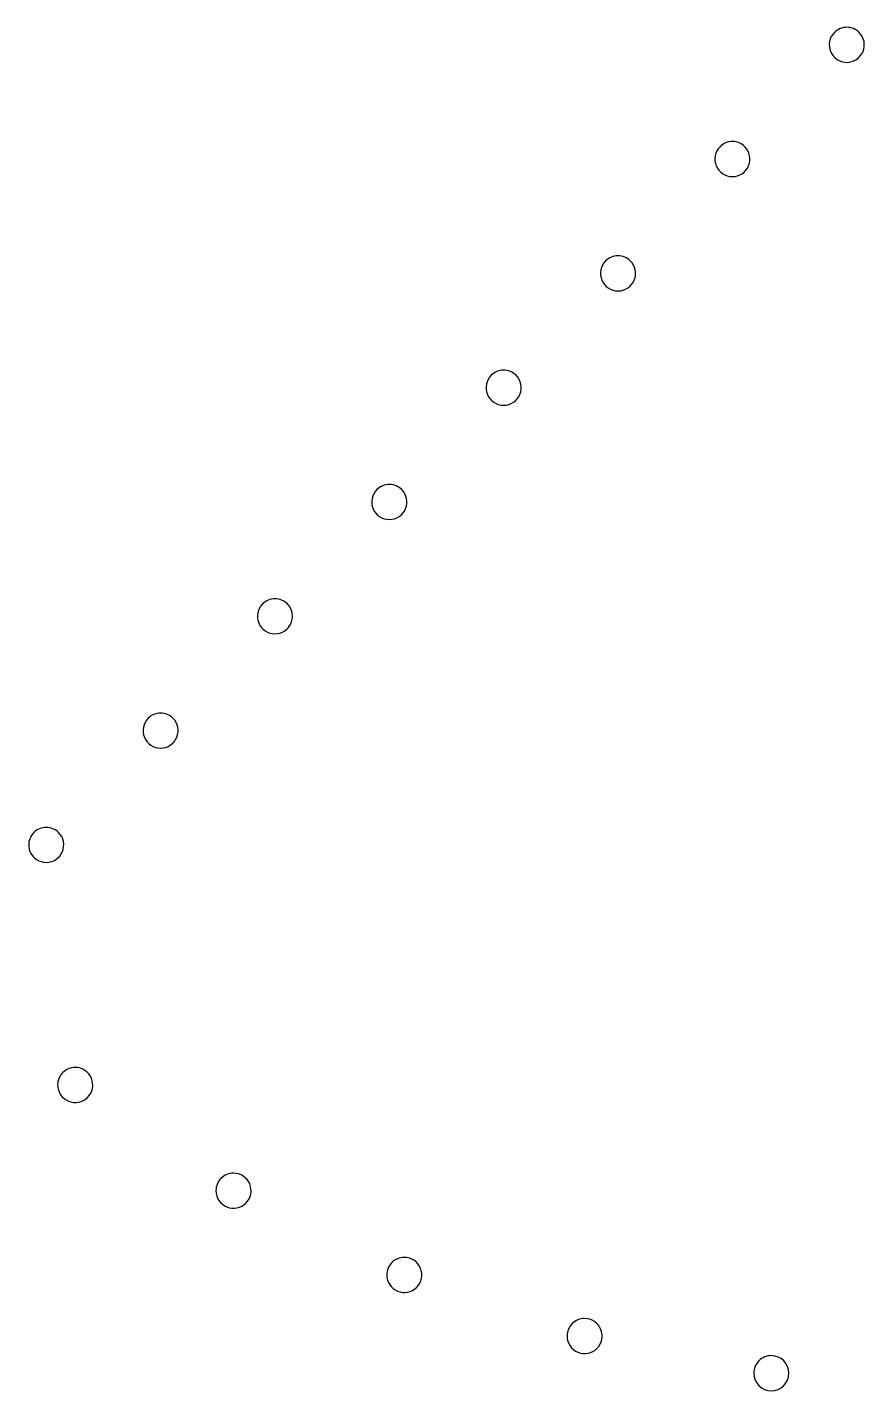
# Model space of a CAD drawing. Extents: x -2 to 3329, y -17 to 3184.
# Drawn here: x 896 to 1643, y 283 to 1498 of the extents above; entities that cross this region are included whole.
import ezdxf

# ---------------------------------------------------------------- set-up
doc = ezdxf.new("R2010")
doc.units = 0
doc.layers.add('Centerlines', color=7, linetype='CONTINUOUS')

msp = doc.modelspace()

# ---------------------------------------------------------------- linework, layer by layer
at = {"layer": 'Centerlines', "color": 1}
for points in [[(1615.133251, 1493.222021)], [(1513.296843, 1391.411667)], [(1411.460354, 1289.601231)], [(1309.623952, 1187.790882)], [(1207.78755, 1085.980533)], [(1105.951173, 984.170209)], [(1004.114771, 882.35986)], [(902.278369, 780.549511)], [(923.516127, 555.663744)], [(1064.482767, 461.46672)], [(1216.542015, 386.476488)], [(1377.089487, 331.978032)], [(1543.377087, 298.904184)]]:
    msp.add_lwpolyline(points, close=True, dxfattribs=at)
for points in [[(1626.178727, 1497.795551), (1622.036089, 1497.796081), (1618.062913, 1496.150933), (1615.133251, 1493.222021)], [(1637.223033, 1493.219195), (1634.29412, 1496.148857), (1630.321365, 1497.795021), (1626.178727, 1497.795551)], [(1615.133251, 1493.222021), (1610.665438, 1488.755351), (1609.328211, 1482.037153), (1611.745118, 1476.200111)], [(1640.606809, 1476.196419), (1643.02521, 1482.032842), (1641.689702, 1488.751382), (1637.223033, 1493.219195)], [(1611.745118, 1476.200111), (1614.162025, 1470.36307), (1619.857097, 1466.55669), (1626.17473, 1466.555882)], [(1626.17473, 1466.555882), (1632.492364, 1466.555074), (1638.188409, 1470.359996), (1640.606809, 1476.196419)], [(1513.296843, 1391.411667), (1508.82903, 1386.944997), (1507.491804, 1380.226798), (1509.908711, 1374.389757)], [(1524.34232, 1395.985197), (1520.199682, 1395.985727), (1516.226505, 1394.340579), (1513.296843, 1391.411667)], [(1535.386625, 1391.408841), (1532.457713, 1394.338503), (1528.484957, 1395.984667), (1524.34232, 1395.985197)], [(1538.770402, 1374.386064), (1541.188802, 1380.222487), (1539.853295, 1386.941028), (1535.386625, 1391.408841)], [(1509.908711, 1374.389757), (1512.325618, 1368.552715), (1518.02069, 1364.746336), (1524.338323, 1364.745528)], [(1524.338323, 1364.745528), (1530.655956, 1364.74472), (1536.352002, 1368.549642), (1538.770402, 1374.386064)], [(1411.460354, 1289.601231), (1406.992542, 1285.134561), (1405.655315, 1278.416363), (1408.072222, 1272.579321)], [(1422.505831, 1294.174762), (1418.363193, 1294.175292), (1414.390016, 1292.530143), (1411.460354, 1289.601231)], [(1433.550137, 1289.598405), (1430.621224, 1292.528067), (1426.648469, 1294.174232), (1422.505831, 1294.174762)], [(1436.933913, 1272.575629), (1439.352314, 1278.412052), (1438.016806, 1285.130592), (1433.550137, 1289.598405)], [(1408.072222, 1272.579321), (1410.489129, 1266.74228), (1416.184201, 1262.9359), (1422.501834, 1262.935092)], [(1422.501834, 1262.935092), (1428.819468, 1262.934284), (1434.515513, 1266.739206), (1436.933913, 1272.575629)], [(1320.669429, 1192.364412), (1316.526791, 1192.364942), (1312.553614, 1190.719794), (1309.623952, 1187.790882)], [(1331.713734, 1187.788056), (1328.784822, 1190.717718), (1324.812066, 1192.363882), (1320.669429, 1192.364412)], [(1309.623952, 1187.790882), (1305.156139, 1183.324212), (1303.818913, 1176.606013), (1306.23582, 1170.768972)], [(1335.097511, 1170.76528), (1337.515912, 1176.601703), (1336.180404, 1183.320243), (1331.713734, 1187.788056)], [(1306.23582, 1170.768972), (1308.652727, 1164.931931), (1314.347799, 1161.125551), (1320.665432, 1161.124743)], [(1320.665432, 1161.124743), (1326.983065, 1161.123935), (1332.679111, 1164.928857), (1335.097511, 1170.76528)], [(1207.78755, 1085.980533), (1203.319737, 1081.513863), (1201.982511, 1074.795664), (1204.399418, 1068.958623)], [(1218.833026, 1090.554063), (1214.690389, 1090.554593), (1210.717212, 1088.909445), (1207.78755, 1085.980533)], [(1229.877332, 1085.977707), (1226.94842, 1088.907369), (1222.975664, 1090.553533), (1218.833026, 1090.554063)], [(1233.261109, 1068.954931), (1235.679509, 1074.791353), (1234.344002, 1081.509894), (1229.877332, 1085.977707)], [(1204.399418, 1068.958623), (1206.816325, 1063.121581), (1212.511396, 1059.315202), (1218.82903, 1059.314394)], [(1218.82903, 1059.314394), (1225.146663, 1059.313586), (1230.842709, 1063.118508), (1233.261109, 1068.954931)], [(1105.951173, 984.170209), (1101.48336, 979.703539), (1100.146134, 972.985341), (1102.563041, 967.148299)], [(1116.99665, 988.74374), (1112.854012, 988.74427), (1108.880835, 987.099121), (1105.951173, 984.170209)], [(1128.040955, 984.167383), (1125.112043, 987.097045), (1121.139287, 988.74321), (1116.99665, 988.74374)], [(1131.424732, 967.144607), (1133.843133, 972.98103), (1132.507625, 979.69957), (1128.040955, 984.167383)], [(1102.563041, 967.148299), (1104.979948, 961.311258), (1110.67502, 957.504879), (1116.992653, 957.50407)], [(1116.992653, 957.50407), (1123.310287, 957.503262), (1129.006332, 961.308184), (1131.424732, 967.144607)], [(1015.160247, 886.933391), (1011.01761, 886.933921), (1007.044433, 885.288772), (1004.114771, 882.35986)], [(1026.204553, 882.357034), (1023.275641, 885.286696), (1019.302885, 886.932861), (1015.160247, 886.933391)], [(1004.114771, 882.35986), (999.646958, 877.89319), (998.309732, 871.174992), (1000.726639, 865.33795)], [(1029.58833, 865.334258), (1032.00673, 871.170681), (1030.671223, 877.889221), (1026.204553, 882.357034)], [(1000.726639, 865.33795), (1003.143546, 859.500909), (1008.838618, 855.694529), (1015.156251, 855.693721)], [(1015.156251, 855.693721), (1021.473884, 855.692913), (1027.16993, 859.497835), (1029.58833, 865.334258)], [(902.278369, 780.549511), (897.810556, 776.082841), (896.47333, 769.364642), (898.890237, 763.527601)], [(913.323845, 785.123041), (909.181208, 785.123571), (905.208031, 783.478423), (902.278369, 780.549511)], [(924.368151, 780.546685), (921.439239, 783.476347), (917.466483, 785.122511), (913.323845, 785.123041)], [(927.751928, 763.523909), (930.170328, 769.360332), (928.834821, 776.078872), (924.368151, 780.546685)], [(898.890237, 763.527601), (901.307144, 757.690559), (907.002215, 753.88418), (913.319849, 753.883372)], [(913.319849, 753.883372), (919.637482, 753.882564), (925.333528, 757.687486), (927.751928, 763.523909)], [(939.135962, 571.283579), (934.993324, 571.283579), (931.020358, 569.637922), (928.091071, 566.708635)], [(953.566808, 561.641196), (951.149154, 567.477928), (945.453596, 571.283579), (939.135962, 571.283579)], [(928.091071, 566.708635), (925.161784, 563.779348), (923.516127, 559.806382), (923.516127, 555.663744)], [(950.180853, 544.618853), (954.648095, 549.086094), (955.984462, 555.804464), (953.566808, 561.641196)], [(923.516127, 555.663744), (923.516127, 549.346111), (927.321778, 543.650552), (933.15851, 541.232898)], [(933.15851, 541.232898), (938.995242, 538.815245), (945.713612, 540.151611), (950.180853, 544.618853)], [(1080.102602, 477.086555), (1075.959964, 477.086555), (1071.986998, 475.440898), (1069.057711, 472.511611)], [(1094.533448, 467.444172), (1092.115794, 473.280904), (1086.420236, 477.086555), (1080.102602, 477.086555)], [(1069.057711, 472.511611), (1066.128424, 469.582324), (1064.482767, 465.609358), (1064.482767, 461.46672)], [(1091.147493, 450.421829), (1095.614735, 454.88907), (1096.951102, 461.60744), (1094.533448, 467.444172)], [(1064.482767, 461.46672), (1064.482767, 455.149087), (1068.288418, 449.453528), (1074.12515, 447.035874)], [(1074.12515, 447.035874), (1079.961882, 444.618221), (1086.680252, 445.954587), (1091.147493, 450.421829)], [(1232.16185, 402.096323), (1228.019212, 402.096323), (1224.046246, 400.450666), (1221.116959, 397.521379)], [(1246.592696, 392.45394), (1244.175042, 398.290672), (1238.479484, 402.096323), (1232.16185, 402.096323)], [(1221.116959, 397.521379), (1218.187672, 394.592092), (1216.542015, 390.619126), (1216.542015, 386.476488)], [(1243.206741, 375.431597), (1247.673983, 379.898838), (1249.01035, 386.617208), (1246.592696, 392.45394)], [(1216.542015, 386.476488), (1216.542015, 380.158855), (1220.347666, 374.463296), (1226.184398, 372.045642)], [(1226.184398, 372.045642), (1232.02113, 369.627989), (1238.7395, 370.964355), (1243.206741, 375.431597)], [(1381.664431, 343.022923), (1378.735144, 340.093636), (1377.089487, 336.12067), (1377.089487, 331.978032)], [(1392.709322, 347.597867), (1388.566684, 347.597867), (1384.593718, 345.95221), (1381.664431, 343.022923)], [(1407.140168, 337.955484), (1404.722514, 343.792216), (1399.026956, 347.597867), (1392.709322, 347.597867)], [(1377.089487, 331.978032), (1377.089487, 325.660399), (1380.895138, 319.96484), (1386.73187, 317.547186)], [(1403.754213, 320.933141), (1408.221455, 325.400382), (1409.557822, 332.118752), (1407.140168, 337.955484)], [(1386.73187, 317.547186), (1392.568602, 315.129533), (1399.286972, 316.465899), (1403.754213, 320.933141)], [(1547.952031, 309.949075), (1545.022744, 307.019788), (1543.377087, 303.046822), (1543.377087, 298.904184)], [(1558.996922, 314.524019), (1554.854284, 314.524019), (1550.881318, 312.878362), (1547.952031, 309.949075)], [(1574.616757, 298.904184), (1574.616757, 307.530781), (1567.623519, 314.524019), (1558.996922, 314.524019)], [(1543.377087, 298.904184), (1543.377087, 290.277587), (1550.370326, 283.284349), (1558.996922, 283.284349)], [(1558.996922, 283.284349), (1567.623519, 283.284349), (1574.616757, 290.277587), (1574.616757, 298.904184)]]:
    msp.add_open_spline(points, degree=3, dxfattribs=at)

doc.saveas('drawing.dxf')
